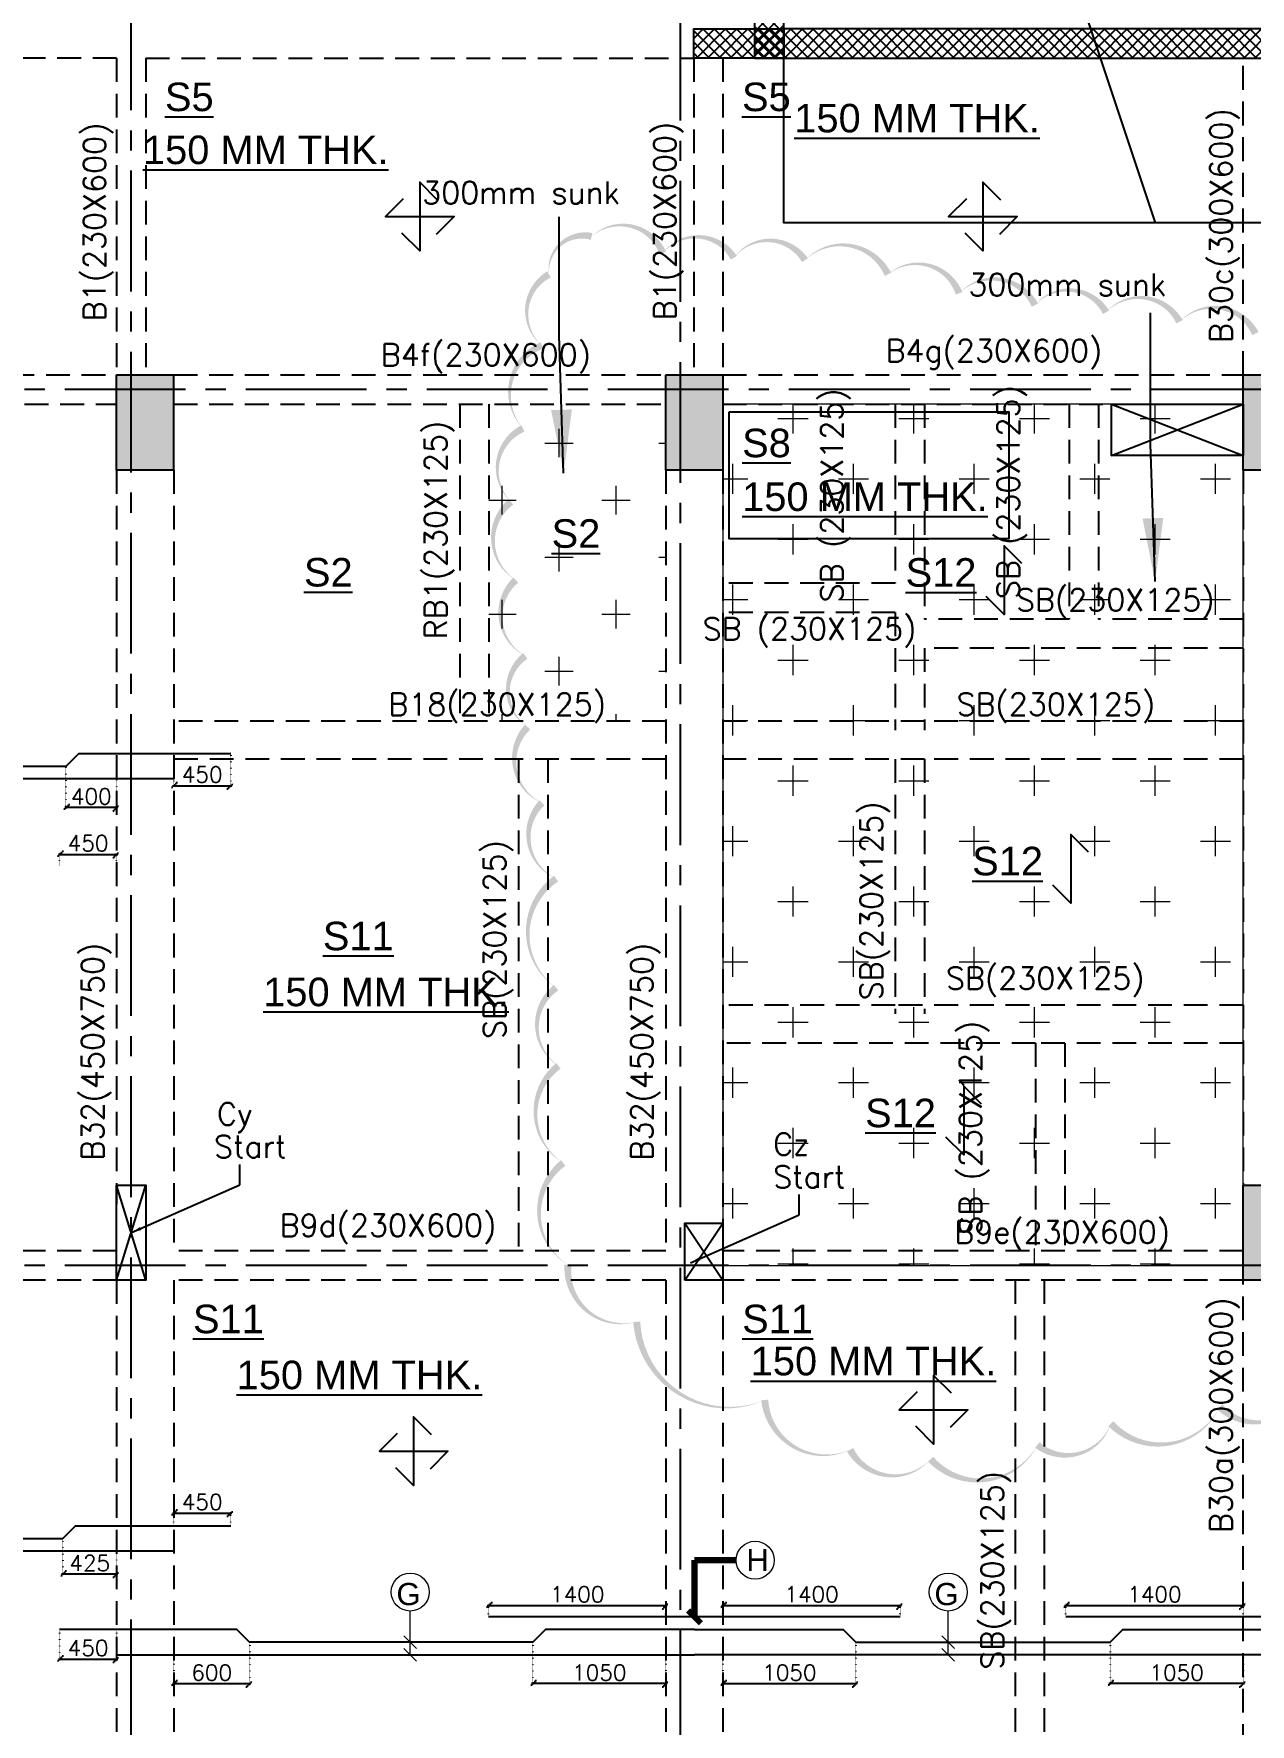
# Model space of a CAD drawing. Header units: millimetres. Extents: x 1921121 to 2008675, y -1544779 to -1482871.
# Drawn here: x 1947258 to 1956858, y -1511653 to -1498319 of the extents above; entities that cross this region are included whole.
import ezdxf

# ---------------------------------------------------------------- set-up
doc = ezdxf.new("R2010")
doc.units = ezdxf.units.MM
doc.header["$MEASUREMENT"] = 0
doc.header["$PDMODE"] = 98
for name, pattern in [('1', [0]), ('ACAD_ISO02W100', [15, 12, -3]), ('CENTER2', [28.575, 19.05, -3.175, 3.175, -3.175]), ('DOT', [0.25, 0, -0.25]), ('HIDDEN', [0.375, 0.25, -0.125])]:
    doc.linetypes.add(name, pattern=pattern)
for name, color, linetype in [('BEAM NO', 7, '1'), ('BEAM-230X450', 31, 'Continuous'), ('BEAM-230X600', 150, 'Continuous'), ('BEAM-300X450', 6, 'Continuous'), ('BEAM-300X600', 4, 'Continuous'), ('BEAM-450X750', 134, 'Continuous'), ('DIM', 191, 'Continuous'), ('Gabion Wall', 7, 'Continuous'), ('RAMP', 7, 'Continuous'), ('s-steel', 1, 'Continuous'), ('S-STRU. CUTOUT', 3, 'Continuous'), ('SB', 7, 'Continuous'), ('SLAB NO.', 4, 'Continuous'), ('STEEL', 1, 'Continuous'), ('STR.COLUMN', 1, 'Continuous')]:
    doc.layers.add(name, color=color, linetype=linetype)
for name, color, linetype, lineweight in [('BRICK WALL_MOFA', 8, 'Continuous', 30), ('CENTER_LINE', 8, 'CENTER2', 25), ('DIMENSION_MOFA', 62, 'HIDDEN', 15), ('GRID', 252, 'ACAD_ISO02W100', 9), ('LEADER', 191, 'Continuous', 15), ('PL-300MM SUNK', 171, 'Continuous', 18), ('S-B5-230X600', 120, 'HIDDEN', 25), ('SLAB STEEL MARK', 133, 'Continuous', 30)]:
    doc.layers.add(name, color=color, linetype=linetype, lineweight=lineweight)
doc.styles.add('AR', font='ARIALUNI.TTF', dxfattribs={"width": 0.8})
doc.styles.add('DEEPAK', font='arial.ttf')
doc.styles.add('ROMANS', font='romans.shx')
doc.styles.add('RS', font='romans.shx', dxfattribs={"width": 0.9})
doc.styles.add('style1', font='arial.ttf')
doc.dimstyles.new('100', dxfattribs={"dimtxt": 180, "dimasz": 80, "dimexe": 0.18, "dimexo": 0.0625, "dimgap": 1, "dimtad": 1, "dimdec": 0, "dimzin": 0, "dimdsep": 46, "dimtxsty": 'AR', "dimblk": 'DOT', "dimcen": 0.09, "dimse1": 1, "dimse2": 1, "dimclrd": 50, "dimclrt": 256, "dimadec": 0, "dimazin": 0, "dimtfac": 1, "dimtdec": 0, "dimtix": 1, "dimtofl": 0, "dimtmove": 2, "dimatfit": 0, "dimfxl": 1, "dimtolj": 1, "dimtzin": 0, "dimlwd": -1, "dimarcsym": 0})
doc.dimstyles.new('KRUNAL-MM', dxfattribs={"dimtxt": 50, "dimasz": 35, "dimexe": 25, "dimexo": 0, "dimgap": 15, "dimtad": 1, "dimdec": 0, "dimzin": 0, "dimdsep": 46, "dimtxsty": 'RS', "dimblk": 'OBLIQUE', "dimcen": 0, "dimdle": 25, "dimclrd": 256, "dimclre": 256, "dimclrt": 7, "dimadec": 0, "dimazin": 0, "dimtfac": 1, "dimtdec": 0, "dimtix": 1, "dimtmove": 0, "dimatfit": 2, "dimfxl": 1, "dimtolj": 1, "dimtzin": 0, "dimlwd": -1, "dimlwe": -1, "dimarcsym": 0})
doc.dimstyles.new('pag', dxfattribs={"dimtxt": 180, "dimasz": 150, "dimexe": 100, "dimexo": 0, "dimgap": 50, "dimtad": 1, "dimdec": 0, "dimzin": 0, "dimdsep": 46, "dimtxsty": 'ROMANS', "dimblk": 'OBLIQUE', "dimcen": 0, "dimdle": 100, "dimclrd": 256, "dimclre": 256, "dimclrt": 256, "dimadec": 0, "dimazin": 0, "dimtfac": 1, "dimtdec": 0, "dimtmove": 2, "dimatfit": 3, "dimfxl": 1, "dimtolj": 1, "dimtzin": 0, "dimlwd": -1, "dimlwe": -1, "dimarcsym": 0})

# ---------------------------------------------------------------- blocks, each defined once
blk = doc.blocks.new('FIRST FLOOR COLUMNS')
at = {"layer": 'CENTER_LINE', "ltscale": 50}
for p, q in [((20445, -42203), (20445, 16038)), ((24779, -15138), (24779, 16013)), ((68022, -115), (-4699, -115)), ((68022, -7025), (-4699, -7025))]:
    blk.add_line(p, q, dxfattribs=at)
blk = doc.blocks.new('RAMP')
at = {"layer": 'RAMP', "color": 8}
blk.add_lwpolyline([(1949009, -1591899), (1991149, -1591899), (1991149, -1597898), (1949009, -1597898)], close=True, dxfattribs=at)
blk.add_lwpolyline([(1951939, -1591898), (1950939, -1594898), (1951939, -1597898)], dxfattribs=at)
blk = doc.blocks.new('*U4')
at = {"layer": 'STEEL'}
for points in [[(707738, 27916), (707888, 27766), (707888, 28344), (708038, 28194)], [(707749, 28205), (707599, 28055), (708177, 28055), (708027, 27905)]]:
    blk.add_lwpolyline(points, dxfattribs=at)
blk = doc.blocks.new('_Oblique')
at = {"color": 0, "linetype": 'ByBlock', "lineweight": -2}
blk.add_line((-0.5, -0.5), (0.5, 0.5), dxfattribs=at)
blk = doc.blocks.new('*D89')
at = {"layer": 'Defpoints', "color": 0, "linetype": 'DOT', "ltscale": 5, "transparency": 16777216}
for p in [(1947512, -1504095), (1947912, -1504195), (1947512, -1504422)]:
    blk.add_point(p, dxfattribs=at)
at = {"layer": 'DIM', "color": 191, "linetype": 'DOT', "ltscale": 5, "transparency": 16777216}
for p, q in [((1947512, -1504105), (1947512, -1504432)), ((1947912, -1504205), (1947912, -1504432))]:
    blk.add_line(p, q, dxfattribs=at)
at = {"layer": 'DIM', "color": 191, "ltscale": 5, "transparency": 16777216}
blk.add_line((1947922, -1504422), (1947502, -1504422), dxfattribs=at)
at = {"layer": 'DIM', "color": 191, "linetype": 'DOT', "ltscale": 5, "transparency": 16777216, "xscale": 50, "yscale": 50, "zscale": 50, "rotation": 180}
blk.add_blockref('_Oblique', (1947512, -1504422), dxfattribs=at)
at = {"layer": 'DIM', "color": 191, "linetype": 'DOT', "ltscale": 5, "transparency": 16777216, "xscale": 50, "yscale": 50, "zscale": 50}
blk.add_blockref('_Oblique', (1947912, -1504422), dxfattribs=at)
at = {"layer": 'DIM', "color": 7, "linetype": 'DOT', "ltscale": 5, "transparency": 16777216, "insert": (1947712, -1504335), "char_height": 125, "attachment_point": 5, "style": 'ROMANS'}
blk.add_mtext('\\A1;400', dxfattribs=at)
blk = doc.blocks.new('*D238')
at = {"layer": 'Defpoints', "color": 0, "linetype": 'DOT', "ltscale": 5, "transparency": 16777216}
for p in [(1948362, -1503995), (1948812, -1503995), (1948812, -1504250)]:
    blk.add_point(p, dxfattribs=at)
at = {"layer": 'DIM', "color": 191, "linetype": 'DOT', "ltscale": 5, "transparency": 16777216}
for p, q in [((1948362, -1504005), (1948362, -1504260)), ((1948812, -1504005), (1948812, -1504260))]:
    blk.add_line(p, q, dxfattribs=at)
at = {"layer": 'DIM', "color": 191, "ltscale": 5, "transparency": 16777216}
blk.add_line((1948352, -1504250), (1948822, -1504250), dxfattribs=at)
at = {"layer": 'DIM', "color": 191, "linetype": 'DOT', "ltscale": 5, "transparency": 16777216, "xscale": 50, "yscale": 50, "zscale": 50, "rotation": 180}
blk.add_blockref('_Oblique', (1948362, -1504250), dxfattribs=at)
at = {"layer": 'DIM', "color": 191, "linetype": 'DOT', "ltscale": 5, "transparency": 16777216, "xscale": 50, "yscale": 50, "zscale": 50}
blk.add_blockref('_Oblique', (1948812, -1504250), dxfattribs=at)
at = {"layer": 'DIM', "color": 7, "linetype": 'DOT', "ltscale": 5, "transparency": 16777216, "insert": (1948587, -1504162), "char_height": 125, "attachment_point": 5, "style": 'ROMANS'}
blk.add_mtext('\\A1;450', dxfattribs=at)
blk = doc.blocks.new('*D239')
at = {"layer": 'Defpoints', "color": 0, "linetype": 'DOT', "ltscale": 5, "transparency": 16777216}
for p in [(1947912, -1504792), (1947462, -1504892), (1947912, -1504892)]:
    blk.add_point(p, dxfattribs=at)
at = {"layer": 'DIM', "color": 191, "ltscale": 5, "transparency": 16777216}
blk.add_line((1947452, -1504792), (1947922, -1504792), dxfattribs=at)
at = {"layer": 'DIM', "color": 191, "linetype": 'DOT', "ltscale": 5, "transparency": 16777216}
for p, q in [((1947462, -1504882), (1947462, -1504782)), ((1947912, -1504882), (1947912, -1504782))]:
    blk.add_line(p, q, dxfattribs=at)
at = {"layer": 'DIM', "color": 191, "linetype": 'DOT', "ltscale": 5, "transparency": 16777216, "xscale": 50, "yscale": 50, "zscale": 50, "rotation": 180}
blk.add_blockref('_Oblique', (1947462, -1504792), dxfattribs=at)
at = {"layer": 'DIM', "color": 191, "linetype": 'DOT', "ltscale": 5, "transparency": 16777216, "xscale": 50, "yscale": 50, "zscale": 50}
blk.add_blockref('_Oblique', (1947912, -1504792), dxfattribs=at)
at = {"layer": 'DIM', "color": 7, "linetype": 'DOT', "ltscale": 5, "transparency": 16777216, "insert": (1947687, -1504704), "char_height": 125, "attachment_point": 5, "style": 'ROMANS'}
blk.add_mtext('\\A1;450', dxfattribs=at)
blk = doc.blocks.new('*D106')
at = {"layer": 'Defpoints', "color": 0, "linetype": 'DOT', "ltscale": 5, "transparency": 16777216}
for p in [(1948962, -1511006), (1948362, -1511106), (1948962, -1511333)]:
    blk.add_point(p, dxfattribs=at)
at = {"layer": 'DIM', "color": 191, "linetype": 'DOT', "ltscale": 5, "transparency": 16777216}
for p, q in [((1948362, -1511116), (1948362, -1511343)), ((1948962, -1511016), (1948962, -1511343))]:
    blk.add_line(p, q, dxfattribs=at)
at = {"layer": 'DIM', "color": 191, "ltscale": 5, "transparency": 16777216}
blk.add_line((1948352, -1511333), (1948972, -1511333), dxfattribs=at)
at = {"layer": 'DIM', "color": 191, "linetype": 'DOT', "ltscale": 5, "transparency": 16777216, "xscale": 50, "yscale": 50, "zscale": 50, "rotation": 180}
blk.add_blockref('_Oblique', (1948362, -1511333), dxfattribs=at)
at = {"layer": 'DIM', "color": 191, "linetype": 'DOT', "ltscale": 5, "transparency": 16777216, "xscale": 50, "yscale": 50, "zscale": 50}
blk.add_blockref('_Oblique', (1948962, -1511333), dxfattribs=at)
at = {"layer": 'DIM', "color": 7, "linetype": 'DOT', "ltscale": 5, "transparency": 16777216, "insert": (1948662, -1511246), "char_height": 125, "attachment_point": 5, "style": 'ROMANS'}
blk.add_mtext('\\A1;600', dxfattribs=at)
blk = doc.blocks.new('*D107')
at = {"layer": 'Defpoints', "color": 0, "linetype": 'DOT', "ltscale": 5, "transparency": 16777216}
for p in [(1951196, -1511006), (1952246, -1511106), (1951196, -1511333)]:
    blk.add_point(p, dxfattribs=at)
at = {"layer": 'DIM', "color": 191, "linetype": 'DOT', "ltscale": 5, "transparency": 16777216}
for p, q in [((1951196, -1511016), (1951196, -1511343)), ((1952246, -1511116), (1952246, -1511343))]:
    blk.add_line(p, q, dxfattribs=at)
at = {"layer": 'DIM', "color": 191, "ltscale": 5, "transparency": 16777216}
blk.add_line((1952256, -1511333), (1951186, -1511333), dxfattribs=at)
at = {"layer": 'DIM', "color": 191, "linetype": 'DOT', "ltscale": 5, "transparency": 16777216, "xscale": 50, "yscale": 50, "zscale": 50, "rotation": 180}
blk.add_blockref('_Oblique', (1951196, -1511333), dxfattribs=at)
at = {"layer": 'DIM', "color": 191, "linetype": 'DOT', "ltscale": 5, "transparency": 16777216, "xscale": 50, "yscale": 50, "zscale": 50}
blk.add_blockref('_Oblique', (1952246, -1511333), dxfattribs=at)
at = {"layer": 'DIM', "color": 7, "linetype": 'DOT', "ltscale": 5, "transparency": 16777216, "insert": (1951721, -1511246), "char_height": 125, "attachment_point": 5, "style": 'ROMANS'}
blk.add_mtext('\\A1;1050', dxfattribs=at)
blk = doc.blocks.new('*D108')
at = {"layer": 'Defpoints', "color": 0, "linetype": 'DOT', "ltscale": 5, "transparency": 16777216}
for p in [(1955752, -1511006), (1956802, -1511106), (1955752, -1511333)]:
    blk.add_point(p, dxfattribs=at)
at = {"layer": 'DIM', "color": 191, "linetype": 'DOT', "ltscale": 5, "transparency": 16777216}
for p, q in [((1955752, -1511016), (1955752, -1511343)), ((1956802, -1511116), (1956802, -1511343))]:
    blk.add_line(p, q, dxfattribs=at)
at = {"layer": 'DIM', "color": 191, "ltscale": 5, "transparency": 16777216}
blk.add_line((1956812, -1511333), (1955742, -1511333), dxfattribs=at)
at = {"layer": 'DIM', "color": 191, "linetype": 'DOT', "ltscale": 5, "transparency": 16777216, "xscale": 50, "yscale": 50, "zscale": 50, "rotation": 180}
blk.add_blockref('_Oblique', (1955752, -1511333), dxfattribs=at)
at = {"layer": 'DIM', "color": 191, "linetype": 'DOT', "ltscale": 5, "transparency": 16777216, "xscale": 50, "yscale": 50, "zscale": 50}
blk.add_blockref('_Oblique', (1956802, -1511333), dxfattribs=at)
at = {"layer": 'DIM', "color": 7, "linetype": 'DOT', "ltscale": 5, "transparency": 16777216, "insert": (1956277, -1511246), "char_height": 125, "attachment_point": 5, "style": 'ROMANS'}
blk.add_mtext('\\A1;1050', dxfattribs=at)
blk = doc.blocks.new('*D109')
at = {"layer": 'Defpoints', "color": 0, "linetype": 'DOT', "ltscale": 5, "transparency": 16777216}
for p in [(1953746, -1511006), (1952696, -1511106), (1953746, -1511333)]:
    blk.add_point(p, dxfattribs=at)
at = {"layer": 'DIM', "color": 191, "linetype": 'DOT', "ltscale": 5, "transparency": 16777216}
for p, q in [((1952696, -1511116), (1952696, -1511343)), ((1953746, -1511016), (1953746, -1511343))]:
    blk.add_line(p, q, dxfattribs=at)
at = {"layer": 'DIM', "color": 191, "ltscale": 5, "transparency": 16777216}
blk.add_line((1952686, -1511333), (1953756, -1511333), dxfattribs=at)
at = {"layer": 'DIM', "color": 191, "linetype": 'DOT', "ltscale": 5, "transparency": 16777216, "xscale": 50, "yscale": 50, "zscale": 50, "rotation": 180}
blk.add_blockref('_Oblique', (1952696, -1511333), dxfattribs=at)
at = {"layer": 'DIM', "color": 191, "linetype": 'DOT', "ltscale": 5, "transparency": 16777216, "xscale": 50, "yscale": 50, "zscale": 50}
blk.add_blockref('_Oblique', (1953746, -1511333), dxfattribs=at)
at = {"layer": 'DIM', "color": 7, "linetype": 'DOT', "ltscale": 5, "transparency": 16777216, "insert": (1953221, -1511246), "char_height": 125, "attachment_point": 5, "style": 'ROMANS'}
blk.add_mtext('\\A1;1050', dxfattribs=at)
blk = doc.blocks.new('*D243')
at = {"layer": 'Defpoints', "color": 0, "linetype": 'DOT', "ltscale": 5, "transparency": 16777216}
for p in [(1952247, -1510717), (1950847, -1510806), (1952247, -1510806)]:
    blk.add_point(p, dxfattribs=at)
at = {"layer": 'DIM', "color": 191, "ltscale": 5, "transparency": 16777216}
blk.add_line((1950837, -1510717), (1952257, -1510717), dxfattribs=at)
at = {"layer": 'DIM', "color": 191, "linetype": 'DOT', "ltscale": 5, "transparency": 16777216}
for p, q in [((1950847, -1510796), (1950847, -1510707)), ((1952247, -1510796), (1952247, -1510707))]:
    blk.add_line(p, q, dxfattribs=at)
at = {"layer": 'DIM', "color": 191, "linetype": 'DOT', "ltscale": 5, "transparency": 16777216, "xscale": 50, "yscale": 50, "zscale": 50, "rotation": 180}
blk.add_blockref('_Oblique', (1950847, -1510717), dxfattribs=at)
at = {"layer": 'DIM', "color": 191, "linetype": 'DOT', "ltscale": 5, "transparency": 16777216, "xscale": 50, "yscale": 50, "zscale": 50}
blk.add_blockref('_Oblique', (1952247, -1510717), dxfattribs=at)
at = {"layer": 'DIM', "color": 7, "linetype": 'DOT', "ltscale": 5, "transparency": 16777216, "insert": (1951547, -1510629), "char_height": 125, "attachment_point": 5, "style": 'ROMANS'}
blk.add_mtext('\\A1;1400', dxfattribs=at)
blk = doc.blocks.new('*D110')
at = {"layer": 'Defpoints', "color": 0, "linetype": 'DOT', "ltscale": 5, "transparency": 16777216}
for p in [(1954096, -1510717), (1952696, -1510806), (1954096, -1510806)]:
    blk.add_point(p, dxfattribs=at)
at = {"layer": 'DIM', "color": 191, "ltscale": 5, "transparency": 16777216}
blk.add_line((1952686, -1510717), (1954106, -1510717), dxfattribs=at)
at = {"layer": 'DIM', "color": 191, "linetype": 'DOT', "ltscale": 5, "transparency": 16777216}
for p, q in [((1952696, -1510796), (1952696, -1510707)), ((1954096, -1510796), (1954096, -1510707))]:
    blk.add_line(p, q, dxfattribs=at)
at = {"layer": 'DIM', "color": 191, "linetype": 'DOT', "ltscale": 5, "transparency": 16777216, "xscale": 50, "yscale": 50, "zscale": 50, "rotation": 180}
blk.add_blockref('_Oblique', (1952696, -1510717), dxfattribs=at)
at = {"layer": 'DIM', "color": 191, "linetype": 'DOT', "ltscale": 5, "transparency": 16777216, "xscale": 50, "yscale": 50, "zscale": 50}
blk.add_blockref('_Oblique', (1954096, -1510717), dxfattribs=at)
at = {"layer": 'DIM', "color": 7, "linetype": 'DOT', "ltscale": 5, "transparency": 16777216, "insert": (1953396, -1510629), "char_height": 125, "attachment_point": 5, "style": 'ROMANS'}
blk.add_mtext('\\A1;1400', dxfattribs=at)
blk = doc.blocks.new('*D244')
at = {"layer": 'Defpoints', "color": 0, "linetype": 'DOT', "ltscale": 5, "transparency": 16777216}
for p in [(1947462, -1510906), (1947912, -1510906), (1947912, -1511140)]:
    blk.add_point(p, dxfattribs=at)
at = {"layer": 'DIM', "color": 191, "linetype": 'DOT', "ltscale": 5, "transparency": 16777216}
for p, q in [((1947462, -1510916), (1947462, -1511150)), ((1947912, -1510916), (1947912, -1511150))]:
    blk.add_line(p, q, dxfattribs=at)
at = {"layer": 'DIM', "color": 191, "ltscale": 5, "transparency": 16777216}
blk.add_line((1947452, -1511140), (1947922, -1511140), dxfattribs=at)
at = {"layer": 'DIM', "color": 191, "linetype": 'DOT', "ltscale": 5, "transparency": 16777216, "xscale": 50, "yscale": 50, "zscale": 50, "rotation": 180}
blk.add_blockref('_Oblique', (1947462, -1511140), dxfattribs=at)
at = {"layer": 'DIM', "color": 191, "linetype": 'DOT', "ltscale": 5, "transparency": 16777216, "xscale": 50, "yscale": 50, "zscale": 50}
blk.add_blockref('_Oblique', (1947912, -1511140), dxfattribs=at)
at = {"layer": 'DIM', "color": 7, "linetype": 'DOT', "ltscale": 5, "transparency": 16777216, "insert": (1947687, -1511052), "char_height": 125, "attachment_point": 5, "style": 'ROMANS'}
blk.add_mtext('\\A1;450', dxfattribs=at)
blk = doc.blocks.new('*D245')
at = {"layer": 'Defpoints', "color": 0, "linetype": 'DOT', "ltscale": 5, "transparency": 16777216}
for p in [(1956802, -1510717), (1955402, -1510806), (1956802, -1510806)]:
    blk.add_point(p, dxfattribs=at)
at = {"layer": 'DIM', "color": 191, "ltscale": 5, "transparency": 16777216}
blk.add_line((1955392, -1510717), (1956812, -1510717), dxfattribs=at)
at = {"layer": 'DIM', "color": 191, "linetype": 'DOT', "ltscale": 5, "transparency": 16777216}
for p, q in [((1955402, -1510796), (1955402, -1510707)), ((1956802, -1510796), (1956802, -1510707))]:
    blk.add_line(p, q, dxfattribs=at)
at = {"layer": 'DIM', "color": 191, "linetype": 'DOT', "ltscale": 5, "transparency": 16777216, "xscale": 50, "yscale": 50, "zscale": 50, "rotation": 180}
blk.add_blockref('_Oblique', (1955402, -1510717), dxfattribs=at)
at = {"layer": 'DIM', "color": 191, "linetype": 'DOT', "ltscale": 5, "transparency": 16777216, "xscale": 50, "yscale": 50, "zscale": 50}
blk.add_blockref('_Oblique', (1956802, -1510717), dxfattribs=at)
at = {"layer": 'DIM', "color": 7, "linetype": 'DOT', "ltscale": 5, "transparency": 16777216, "insert": (1956102, -1510629), "char_height": 125, "attachment_point": 5, "style": 'ROMANS'}
blk.add_mtext('\\A1;1400', dxfattribs=at)
blk = doc.blocks.new('*D143')
at = {"layer": 'Defpoints', "color": 0, "linetype": 'DOT', "ltscale": 5, "transparency": 16777216}
for p in [(1947487, -1510187), (1947912, -1510287), (1947487, -1510469)]:
    blk.add_point(p, dxfattribs=at)
at = {"layer": 'DIM', "color": 191, "linetype": 'DOT', "ltscale": 5, "transparency": 16777216}
for p, q in [((1947487, -1510197), (1947487, -1510479)), ((1947912, -1510297), (1947912, -1510479))]:
    blk.add_line(p, q, dxfattribs=at)
at = {"layer": 'DIM', "color": 191, "ltscale": 5, "transparency": 16777216}
blk.add_line((1947922, -1510469), (1947477, -1510469), dxfattribs=at)
at = {"layer": 'DIM', "color": 191, "linetype": 'DOT', "ltscale": 5, "transparency": 16777216, "xscale": 50, "yscale": 50, "zscale": 50, "rotation": 180}
blk.add_blockref('_Oblique', (1947487, -1510469), dxfattribs=at)
at = {"layer": 'DIM', "color": 191, "linetype": 'DOT', "ltscale": 5, "transparency": 16777216, "xscale": 50, "yscale": 50, "zscale": 50}
blk.add_blockref('_Oblique', (1947912, -1510469), dxfattribs=at)
at = {"layer": 'DIM', "color": 7, "linetype": 'DOT', "ltscale": 5, "transparency": 16777216, "insert": (1947700, -1510382), "char_height": 125, "attachment_point": 5, "style": 'ROMANS'}
blk.add_mtext('\\A1;425', dxfattribs=at)
blk = doc.blocks.new('*D250')
at = {"layer": 'Defpoints', "color": 0, "linetype": 'DOT', "ltscale": 5, "transparency": 16777216}
for p in [(1948812, -1509988), (1948362, -1510087), (1948812, -1510087)]:
    blk.add_point(p, dxfattribs=at)
at = {"layer": 'DIM', "color": 191, "ltscale": 5, "transparency": 16777216}
blk.add_line((1948352, -1509988), (1948822, -1509988), dxfattribs=at)
at = {"layer": 'DIM', "color": 191, "linetype": 'DOT', "ltscale": 5, "transparency": 16777216}
for p, q in [((1948362, -1510077), (1948362, -1509978)), ((1948812, -1510077), (1948812, -1509978))]:
    blk.add_line(p, q, dxfattribs=at)
at = {"layer": 'DIM', "color": 191, "linetype": 'DOT', "ltscale": 5, "transparency": 16777216, "xscale": 50, "yscale": 50, "zscale": 50, "rotation": 180}
blk.add_blockref('_Oblique', (1948362, -1509988), dxfattribs=at)
at = {"layer": 'DIM', "color": 191, "linetype": 'DOT', "ltscale": 5, "transparency": 16777216, "xscale": 50, "yscale": 50, "zscale": 50}
blk.add_blockref('_Oblique', (1948812, -1509988), dxfattribs=at)
at = {"layer": 'DIM', "color": 7, "linetype": 'DOT', "ltscale": 5, "transparency": 16777216, "insert": (1948587, -1509900), "char_height": 125, "attachment_point": 5, "style": 'ROMANS'}
blk.add_mtext('\\A1;450', dxfattribs=at)
blk = doc.blocks.new('ARCH COL')
at = {"layer": 'STR.COLUMN'}
h = blk.add_hatch(dxfattribs=at)
h.set_pattern_fill('ANSI37', color=8, scale=500)
h.set_pattern_definition([(45, (-1685803.77, 1176790.47), (-44.1941738, 44.1941738), []), (135, (-1685803.77, 1176790.47), (-44.1941738, -44.1941738), [])])
h.paths.add_polyline_path([(265446, 0), (263646, 2730), (258397, 2730), (258397, 7430), (258167, 7430), (258167, 2500), (263522, 2500), (265171, 0)])
at = {"layer": 'STR.COLUMN', "transparency": 33554687}
h = blk.add_hatch(dxfattribs=at)
h.set_pattern_fill('ANSI37', color=8, scale=500)
h.set_pattern_definition([(45, (-1689900.164, 1171002.454), (-44.1941738, 44.1941738), []), (135, (-1689900.164, 1171002.454), (-44.1941738, -44.1941738), [])])
h.paths.add_polyline_path([(258397, 2730), (257686, 2730), (257686, 2500), (258397, 2500)])
h = blk.add_hatch(color=256, dxfattribs=at)
h.dxf.hatch_style = 1
h.paths.add_polyline_path([(253132, -750), (253582, -749), (253582, 1), (253132, 0)])
h = blk.add_hatch(color=256, dxfattribs=at)
h.dxf.hatch_style = 1
h.paths.add_polyline_path([(257466, -750), (257916, -749), (257916, 1), (257466, 0)])
h = blk.add_hatch(color=256, dxfattribs=at)
h.dxf.hatch_style = 1
h.paths.add_polyline_path([(262022, 0), (262472, 0), (262472, -750), (262022, -750)])
h = blk.add_hatch(color=256, dxfattribs=at)
h.dxf.hatch_style = 1
h.paths.add_polyline_path([(262022, -7140), (262022, -6390), (262472, -6390), (262472, -7140)])
at = {"layer": 'STR.COLUMN', "color": 5}
for points in [[(265446, 0), (263646, 2730), (258397, 2730), (258397, 7430), (258167, 7430), (258167, 2500), (263522, 2500), (265171, 0)], [(258397, 2730), (258397, 2500), (257686, 2500), (257686, 2730)]]:
    blk.add_lwpolyline(points, close=True, dxfattribs=at)
for points in [[(253132, 0), (253582, 0), (253582, -750), (253132, -750), (253132, 0)], [(257466, 0), (257916, 0), (257916, -750), (257466, -750), (257466, 0)], [(262022, 0), (262472, 0), (262472, -750), (262022, -750), (262022, 0)], [(253132, -6390), (253362, -6390), (253362, -7140), (253132, -7140), (253132, -6390)], [(253132, -7140), (253362, -6390)], [(253362, -7140), (253132, -6390)], [(262022, -6390), (262472, -6390), (262472, -7140), (262022, -7140), (262022, -6390)], [(257616, -7140), (257616, -6690), (257916, -6690), (257916, -7140), (257616, -7140)], [(257616, -7140), (257916, -6690)], [(257616, -6690), (257916, -7140)]]:
    blk.add_lwpolyline(points, dxfattribs=at)
blk = doc.blocks.new('zw$7C89')
at = {"layer": 'Gabion Wall'}
h = blk.add_hatch(dxfattribs=at)
h.set_pattern_fill('ANSI36', color=256, scale=1000)
h.set_pattern_definition([(45, (-1922817.54, 1391663.81), (66.291261, 243.067956), [312.5, -62.5, 0, -62.5])])
edge = h.paths.add_edge_path()
edge.add_ellipse((25472, 5545), major_axis=(-5200, 0), ratio=1, start_angle=387.987, end_angle=447.558, ccw=False)
edge.add_ellipse((14595, -235), major_axis=(7117, 0), ratio=1, start_angle=27.987, end_angle=90)
edge.add_line((14595, 6882), (5145, 6882))
edge.add_ellipse((5145, -235), major_axis=(7117, 0), ratio=1, start_angle=90, end_angle=137.6529)
edge.add_ellipse((5145, -235), major_axis=(7117, 0), ratio=1, start_angle=137.6529, end_angle=235.9005)
edge.add_line((1155, -6128), (1155, -4872))
edge.add_ellipse((5145, -235), major_axis=(-6117, 0), ratio=1, start_angle=317.6529, end_angle=409.2861, ccw=False)
edge.add_ellipse((5145, -235), major_axis=(-6117, 0), ratio=1, start_angle=270, end_angle=317.6529, ccw=False)
edge.add_line((5145, 5882), (14595, 5882))
edge.add_ellipse((14595, -235), major_axis=(-6117, 0), ratio=1, start_angle=207.987, end_angle=270, ccw=False)
edge.add_ellipse((25472, 5545), major_axis=(6200, 0), ratio=1, start_angle=207.987, end_angle=267.9521)
edge.add_line((25250, -651), (25250, 350))
blk = doc.blocks.new('_Dot')
at = {"linetype": 'ByBlock', "lineweight": -2}
blk.add_line((-0.5, 0), (-1, 0), dxfattribs=at)
at = {"linetype": 'ByBlock', "const_width": 0.5}
blk.add_lwpolyline([(-0.25, 0, 1), (0.25, 0, 1)], format="xyb", close=True, dxfattribs=at)
blk = doc.blocks.new('A$C02ad8bd7')
at = {"layer": 'BEAM NO', "ltscale": 500, "style": 'ROMANS'}
for s, rotation, p in [('B1(230X600)', 90, (20013, 7544, 0)), ('B1(230X600)', 90, (24513, 7551, 0)), ('B30c(300X600)', 90, (28903, 7372, 0)), ('300mm sunk', 360, (22511, 8471, 0)), ('300mm sunk', 360, (26822, 7745, 0)), ('B4f(230X600)', 360, (22185, 7192, 0)), ('B4g(230X600)', 360, (26168, 7225, 0)), ('RB1(230X125)', 90, (22705, 5035, 0)), ('SB(230X125)', 360, (27197, 5259, 0)), ('B18(230X125)', 360, (22245, 4435, 0)), ('SB(230X125)', 360, (26728, 4435, 0)), ('SB(230X125)', 90, (26143, 2188, 0)), ('SB(230X125)', 90, (23170, 1883, 0)), ('B32(450X750)', 90, (19998, 924, 0)), ('B32(450X750)', 90, (24332, 924, 0)), ('SB(230X125)', 360, (26645, 2274, 0)), ('Cy', 360, (20893, 1203)), ('Start', 360, (20869, 946)), ('Cz', 360, (25281, 965)), ('Start', 360, (25281, 707)), ('B9d(230X600)', 360, (21387, 325, 0)), ('B9e(230X600)', 360, (26711, 272, 0)), ('B30a(300X600)', 90, (28903, -2015, 0)), ('SB(230X125)', 90, (27098, -3092, 0))]:
    blk.add_text(s, height=175, rotation=rotation, dxfattribs=at).set_placement(p)
at = {"layer": 'BEAM NO', "char_height": 175, "width": 1691.75, "attachment_point": 1, "style": 'ROMANS'}
for s, insert, rotation in [('\\pxqc,t0;SB (230X125)', (25657, 5325, 0), 90), ('\\pxqc;SB (230X125)', (27049, 5350, 0), 90), ('\\pxqc;SB (230X125)', (24722, 5205, 0), 360), ('\\pxqc;SB (230X125)', (26751, 337, 0), 90)]:
    blk.add_mtext(s, dxfattribs=dict(at, insert=insert, rotation=rotation))

msp = doc.modelspace()

# ---------------------------------------------------------------- hatches: boundary and pattern name
at = {"layer": 'PL-300MM SUNK'}
h = msp.add_hatch(dxfattribs=at)
h.set_pattern_fill('CROSS', color=256, scale=1800)
h.set_pattern_definition([(0, (1268640.4, -1014197.56), (450, 450), [225, -675]), (90, (1268752.9, -1014310.06), (-450, 450), [225, -675])])
h.paths.add_polyline_path([(1952246, -1501760.3), (1952245.9, -1501760.3), (1952245.9, -1501240.3), (1951020.8, -1501240.3, 0.1331725), (1951118, -1501431.5, 0.520567), (1951024.5, -1502011, 0.5205671), (1951061.9, -1502627.8, 0.520567), (1951136.7, -1503226, 0.4547037), (1951099, -1503740.8), (1952246, -1503740.8)])
h.paths.add_polyline_path([(1951020.8, -1501240.3), (1950849.3, -1501240.3), (1950849.3, -1503740.8), (1951099, -1503740.8, -0.4547037), (1951136.7, -1503226, -0.520567), (1951061.9, -1502627.8, -0.520567), (1951024.5, -1502011, -0.520567), (1951118, -1501431.5, -0.1331725)])
h = msp.add_hatch(dxfattribs=at)
h.set_pattern_fill('CROSS', color=256, scale=75)
h.set_pattern_definition([(0, (2011233.15, -1504211.43), (476.25, 476.25), [238.125, -714.375]), (90, (2011352.2, -1504330.5), (-476.25, 476.25), [238.125, -714.375])])
h.paths.add_polyline_path([(1956802.1, -1501240.3), (1952695.9, -1501240.3), (1952695.9, -1503922.8), (1952695.9, -1503922.8), (1952695.9, -1508035.3), (1956802.1, -1508035.3)])

# ---------------------------------------------------------------- linework, layer by layer
at = {"layer": 'BEAM-230X450', "linetype": 'HIDDEN', "ltscale": 750}
for p, q in [((1950619.3, -1501240.3), (1950619.3, -1503740.8)), ((1950849.3, -1501240.3), (1950849.3, -1503740.8))]:
    msp.add_line(p, q, dxfattribs=at)
at = {"layer": 'BEAM-230X600', "linetype": 'HIDDEN', "ltscale": 750}
for p, q in [((1947912.1, -1498510.3), (1946652.1, -1498510.3)), ((1947912.1, -1498510.3), (1947912.1, -1501010.3)), ((1948142.1, -1498510.3), (1948142.1, -1501010.3)), ((1948142.1, -1498510.3), (1952465.9, -1498510.3)), ((1952465.9, -1498510.3), (1952465.9, -1501010.3)), ((1952695.9, -1498510.3), (1952695.9, -1501010.3)), ((1942292.1, -1501010.3), (1947912.1, -1501010.3)), ((1948362.1, -1501010.3), (1952245.9, -1501010.3)), ((1952695.9, -1501010.3), (1956802.1, -1501010.3)), ((1945217.1, -1501240.3), (1947912.1, -1501240.3)), ((1948362.1, -1501240.3), (1952245.9, -1501240.3)), ((1952695.9, -1501240.3), (1956802.1, -1501240.3)), ((1947912.1, -1507920.3), (1945217.1, -1507920.3)), ((1952246, -1507920.3), (1948362.1, -1507920.3)), ((1956802.1, -1507920.3), (1952695.9, -1507920.3)), ((1947912.1, -1508150.3), (1945217.1, -1508150.3)), ((1952246, -1508150.3), (1948362.1, -1508150.3)), ((1956802.1, -1508150.3), (1952695.9, -1508150.3))]:
    msp.add_line(p, q, dxfattribs=at)
at = {"layer": 'BEAM-300X450', "linetype": 'HIDDEN', "ltscale": 750}
for p, q in [((1952246, -1503740.8), (1948362.1, -1503740.8)), ((1954286.8, -1503740.8), (1952695.9, -1503740.8)), ((1956802.1, -1503740.8), (1954286.8, -1503740.8)), ((1951083.9, -1504040.8), (1948362.1, -1504040.8)), ((1952246, -1504040.8), (1951049.5, -1504040.8)), ((1954286.8, -1504040.8), (1952695.9, -1504040.8)), ((1956802.1, -1504040.8), (1954286.8, -1504040.8)), ((1954056.8, -1505980.8), (1952695.9, -1505980.8)), ((1956802.1, -1505980.8), (1954056.8, -1505980.8)), ((1955163.6, -1506280.8), (1952695.9, -1506280.8)), ((1956802.1, -1506280.8), (1955163.6, -1506280.8))]:
    msp.add_line(p, q, dxfattribs=at)
at = {"layer": 'BEAM-300X600', "linetype": 'HIDDEN', "ltscale": 750}
for p, q in [((1956802.1, -1501010.3), (1956802.1, -1498510.3)), ((1956802.1, -1501760.3), (1956802.1, -1507400.3)), ((1956802.1, -1512685.3), (1956802.1, -1508150.3))]:
    msp.add_line(p, q, dxfattribs=at)
at = {"layer": 'BEAM-450X750', "linetype": 'HIDDEN', "ltscale": 750}
for p, q in [((1947912.1, -1501760.3), (1947912.1, -1507550.3)), ((1948362.1, -1501760.3), (1948362.1, -1507920.3)), ((1952246, -1501760.3), (1952246, -1507920.3)), ((1952695.9, -1501760.3), (1952695.9, -1507920.3)), ((1947912.1, -1508150.3), (1947912.1, -1512685.3)), ((1948362.1, -1508150.3), (1948362.1, -1512685.3)), ((1952246, -1508150.3), (1952246, -1512685.3)), ((1952695.9, -1508150.3), (1952695.9, -1512685.3))]:
    msp.add_line(p, q, dxfattribs=at)
at = {"layer": 'BRICK WALL_MOFA', "color": 1}
msp.add_lwpolyline([(1957272.9, -1509039.4, 0, 56, -0.5205671), (1956618.1, -1509151.6, 0, 56, -0.5205671), (1956618.1, -1509151.6, 0, 56, -0.5205671), (1955757.6, -1509282.4, 0, 56, -0.5205671), (1955757.6, -1509282.4, 0, 56, -0.5205671), (1955177.6, -1509450.6, 0, 56, -0.5205671), (1955177.6, -1509450.6, 0, 56, -0.5205671), (1954335.8, -1509562.8, 0, 56, -0.5205671), (1954335.8, -1509562.8, 0, 56, -0.5205671), (1953699.7, -1509488, 0, 56, -0.5205671), (1953699.7, -1509488, 0, 56, -0.5205671), (1953026.2, -1509095.5, 0, 56, -0.5205671), (1953026.2, -1509095.5, 0, 56, -0.5205671), (1952016, -1508478.6, 0, 56, -0.5205671), (1952016, -1508478.6, 0, 56, -0.5205671), (1951473.5, -1508030, 0, 56, -0.5205671), (1951473.5, -1508030, 0, 56, -0.5205671), (1951436, -1507226.2, 0, 56, -0.5205671), (1951436, -1507226.2, 0, 56, -0.5205671), (1951398.6, -1506459.8, 0, 56, -0.5205671), (1951398.6, -1506459.8, 0, 56, -0.5205671), (1951379.9, -1505843, 0, 56, -0.5205671), (1951379.9, -1505843, 0, 56, -0.5205671), (1951379.9, -1504983.1, 0, 56, -0.5205671), (1951379.9, -1504983.1, 0, 56, -0.5205671), (1951267.7, -1504384.9, 0, 56, -0.5205671), (1951267.7, -1504384.9, 0, 56, -0.5205671), (1951155.4, -1503786.8, 0, 56, -0.5205671), (1951155.4, -1503786.8, 0, 56, -0.5205671), (1951136.7, -1503226, 0, 56, -0.5205671), (1951136.7, -1503226, 0, 56, -0.5205671), (1951061.9, -1502627.8, 0, 56, -0.5205671), (1951061.9, -1502627.8, 0, 56, -0.5205671), (1951024.5, -1502011, 0, 56, -0.5205671), (1951024.5, -1502011, 0, 56, -0.5205671), (1951118, -1501431.5, 0, 56, -0.5205671), (1951118, -1501431.5, 0, 56, -0.5205671), (1951267.7, -1500777.2, 0, 56, -0.5205671), (1951267.7, -1500777.2, 0, 56, -0.5205671), (1951323.8, -1500216.5, 0, 56, -0.5205671), (1951323.8, -1500216.5, 0, 56, -0.5205671), (1951660.5, -1499917.4, 0, 56, -0.5205671), (1952221.8, -1500048.2, 0, 56, -0.5205671), (1952221.8, -1500048.2, 0, 56, -0.5205671), (1952783, -1500085.6, 0, 56, -0.5205671), (1952783, -1500085.6, 0, 56, -0.5205671), (1953344.2, -1500104.3, 0, 56, -0.5205671), (1953344.2, -1500104.3, 0, 56, -0.5205671), (1953999, -1500216.5, 0, 56, -0.5205671), (1953999, -1500216.5, 0, 56, -0.5205671), (1954560.3, -1500366, 0, 56, -0.5205671), (1954560.3, -1500366, 0, 56, -0.5205671), (1955158.9, -1500459.5, 0, 56, -0.5205671), (1955158.9, -1500459.5, 0, 56, -0.5205671), (1955720.1, -1500515.5, 0, 56, -0.5205671), (1955720.1, -1500515.5, 0, 56, -0.5205671), (1956300.1, -1500590.3, 0, 56, -0.5205671), (1956300.1, -1500590.3, 0, 56, -0.5205671), (1956898.8, -1500683.8, 0, 56, -0.5205671)], format="xyseb", dxfattribs=at)
at = {"layer": 'LEADER'}
for centre in [(1952950.9, -1510359.3), (1950228.7, -1510610.5), (1954474.4, -1510610.5)]:
    msp.add_circle(centre, 150, dxfattribs=at)
at = {"layer": 'PL-300MM SUNK'}
msp.add_lwpolyline([(1956802.1, -1501240.3), (1952695.9, -1501240.3), (1952695.9, -1503922.8), (1952695.9, -1503922.8), (1952695.9, -1508035.3), (1956802.1, -1508035.3)], close=True, dxfattribs=at)
at = {"layer": 's-steel'}
for points in [[(1945102.1, -1503995), (1945817.3, -1503995), (1945917.3, -1504095), (1947512.4, -1504095), (1947612.4, -1503995), (1948812.1, -1503995)], [(1948362.1, -1504195), (1945102.1, -1504195)], [(1945102.1, -1510087.2), (1945817.3, -1510087.2), (1945917.3, -1510187.2), (1947487.4, -1510187.2), (1947587.4, -1510087.2), (1948812.1, -1510087.2)], [(1948362.1, -1510287.2), (1945102.1, -1510287.2)], [(1954095.9, -1510806), (1950847.4, -1510806)], [(1958502.1, -1510806), (1955402.1, -1510806)], [(1952471, -1510906), (1951295.8, -1510906), (1951195.8, -1511006), (1948961.7, -1511006), (1948861.7, -1510906), (1947462.1, -1510906)], [(1952471, -1510906), (1953646.1, -1510906), (1953746.1, -1511006), (1955752.4, -1511006), (1955852.4, -1510906), (1956952.1, -1510906)], [(1947912.1, -1511106), (1952471, -1511106)], [(1956952.1, -1511106), (1952471, -1511106)]]:
    msp.add_lwpolyline(points, dxfattribs=at)
at = {"layer": 'S-STRU. CUTOUT', "ltscale": 750}
for p, q in [((1955764, -1501645.3), (1956802.1, -1501240.3)), ((1955764, -1501240.3), (1956802.1, -1501645.3))]:
    msp.add_line(p, q, dxfattribs=at)
msp.add_lwpolyline([(1955764, -1501240.3), (1956802.1, -1501240.3), (1956802.1, -1501645.3), (1955764, -1501645.3)], close=True, dxfattribs=at)
at = {"layer": 'SB', "linetype": 'HIDDEN', "ltscale": 750}
for p, q in [((1954056.8, -1501240.3), (1954056.8, -1502653.3)), ((1954286.8, -1501240.3), (1954286.8, -1502935.3)), ((1955429.3, -1501240.3), (1955429.3, -1502935.3)), ((1955659.3, -1501240.3), (1955659.3, -1502935.3)), ((1954056.8, -1502653.3), (1952695.9, -1502653.3)), ((1954056.8, -1502883.3), (1952695.9, -1502883.3)), ((1954056.8, -1502883.3), (1954056.8, -1503810.8)), ((1955429.3, -1502935.3), (1954286.8, -1502935.3)), ((1956802.1, -1502935.3), (1955659.3, -1502935.3)), ((1956802.1, -1503165.3), (1954286.8, -1503165.3)), ((1954286.8, -1503165.3), (1954286.8, -1503810.8)), ((1951083.9, -1504040.8), (1951083.9, -1507920.3)), ((1951313.9, -1504040.8), (1951313.9, -1507920.3)), ((1954056.8, -1504040.8), (1954056.8, -1506050.8)), ((1954286.8, -1504040.8), (1954286.8, -1506050.8)), ((1955163.6, -1506280.8), (1955163.6, -1507920.3)), ((1955393.6, -1506280.8), (1955393.6, -1507920.3)), ((1955002.1, -1508150.3), (1955002.1, -1512685.3)), ((1955232.1, -1508150.3), (1955232.1, -1512685.3))]:
    msp.add_line(p, q, dxfattribs=at)
at = {"layer": 'SLAB NO.', "color": 6}
msp.add_lwpolyline([(1952744.5, -1501301), (1954953.1, -1501301), (1954953.1, -1502303.5), (1952744.5, -1502303.5)], close=True, dxfattribs=at)
at = {"layer": 'STEEL'}
for points in [[(1955056.5, -1502497.8), (1954915.8, -1502357.2), (1954915.8, -1502899), (1954775.2, -1502758.4)], [(1955581.7, -1504774.6), (1955441.1, -1504634), (1955441.1, -1505175.8), (1955300.5, -1505035.2)], [(1954737.1, -1506761.6), (1954596.4, -1506621), (1954596.4, -1507162.9), (1954455.8, -1507022.2)]]:
    msp.add_lwpolyline(points, dxfattribs=at)

# ---------------------------------------------------------------- block references
at = {"layer": 'BRICK WALL_MOFA', "color": 251}
msp.add_blockref('A$C02ad8bd7', (1927812.1, -1508130.3), dxfattribs=at)
at = {"layer": 'DIMENSION_MOFA'}
msp.add_blockref('zw$7C89', (1927665.2, -1492925.3), dxfattribs=at)
at = {"layer": 'GRID'}
msp.add_blockref('FIRST FLOOR COLUMNS', (1927582.1, -1501010.3), dxfattribs=at)
at = {"layer": 'RAMP'}
msp.add_blockref('RAMP', (4167.8, 98088.2), dxfattribs=at)
at = {"layer": 'S-B5-230X600', "xscale": 0.9375000000000001, "yscale": 0.9375000000000001, "zscale": 0.9375000000000001, "rotation": 269.9999999999999}
for p in [(1924002.1, -836115.3), (1928447.1, -836115.3), (1928058, -845527.3), (1923954.4, -845854.8)]:
    msp.add_blockref('*U4', p, dxfattribs=at)
at = {"layer": 'STR.COLUMN'}
msp.add_blockref('ARCH COL', (1694779.7, -1501010.3), dxfattribs=at)

# ---------------------------------------------------------------- texts
at = {"layer": 'SLAB NO.', "color": 6, "style": 'DEEPAK'}
for s, p in [('%%US5', (1948293, -1498928.9)), ('%%US5', (1952846.9, -1498928.9)), ('%%U150 MM THK.', (1953259.6, -1499096.7)), ('%%U150 MM THK.', (1948119.4, -1499346.9)), ('%%US8', (1952848.2, -1501658.9)), ('%%U150 MM THK.', (1952848.2, -1502082.8)), ('%%US2', (1951344.5, -1502373.2)), ('%%US2', (1949390, -1502678.7)), ('%%US12', (1954138, -1502680.1)), ('%%US12', (1954663.2, -1504956.9)), ('%%US11', (1949539.3, -1505548)), ('%%U150 MM THK.', (1949068.6, -1505989.5)), ('%%US12', (1953818.6, -1506943.9)), ('%%US11', (1948514.3, -1508568.9)), ('%%US11', (1952848.2, -1508568.9)), ('%%U150 MM THK.', (1952915.4, -1508901.2)), ('%%U150 MM THK.', (1948858.8, -1509010.4))]:
    msp.add_text(s, height=225, dxfattribs=at).set_placement(p)
at = {"layer": 'SLAB STEEL MARK', "style": 'style1'}
for s, p in [('H', (1952881.2, -1510445.7)), ('G', (1950120.1, -1510714)), ('G', (1954365.8, -1510714))]:
    msp.add_text(s, height=175, dxfattribs=at).set_placement(p)

# ---------------------------------------------------------------- dimensions: what is measured, and where the dimension line sits
at = {"layer": 'DIM', "linetype": 'DOT', "ltscale": 5}
for base, p1, p2, picture, middle in [((1948812.1, -1504249.5), (1948362.1, -1503995), (1948812.1, -1503995), '*D238', (1948587.1, -1504162)), ((1947912.1, -1504791.7), (1947462.1, -1504891.6), (1947912.1, -1504891.6), '*D239', (1947687.1, -1504704.2)), ((1948812.1, -1509987.7), (1948362.1, -1510087.2), (1948812.1, -1510087.2), '*D250', (1948587.1, -1509900.2)), ((1952247.4, -1510717), (1950847.4, -1510806), (1952247.4, -1510806), '*D243', (1951547.4, -1510629.5)), ((1954095.9, -1510717), (1952695.9, -1510806), (1954095.9, -1510806), '*D110', (1953395.9, -1510629.5)), ((1956802.1, -1510717), (1955402.1, -1510806), (1956802.1, -1510806), '*D245', (1956102.1, -1510629.5)), ((1947912.1, -1511140), (1947462.1, -1510906), (1947912.1, -1510906), '*D244', (1947687.1, -1511052.5)), ((1948961.7, -1511333.4), (1948362.1, -1511106), (1948961.7, -1511006), '*D106', (1948661.9, -1511245.9)), ((1953746.1, -1511333.4), (1952695.9, -1511106), (1953746.1, -1511006), '*D109', (1953221, -1511245.9))]:
    dim = msp.add_linear_dim(base=base, p1=p1, p2=p2, dimstyle='pag', override={"dimtxt": 125, "dimasz": 50, "dimexe": 10, "dimexo": 10, "dimgap": 25, "dimtxsty": 'ROMANS', "dimdle": 10, "dimclrd": 191, "dimclre": 191, "dimclrt": 7, "dimtix": 1, "dimtmove": 1}, dxfattribs=at)
    dim.commit()
    dim.dimension.update_dxf_attribs({"geometry": picture, "text_midpoint": middle})
for base, p1, p2, picture, middle in [((1947512.4, -1504422.4), (1947912.1, -1504195), (1947512.4, -1504095), '*D89', (1947712.3, -1504334.9)), ((1947487.4, -1510469.1), (1947912.1, -1510287.2), (1947487.4, -1510187.2), '*D143', (1947699.8, -1510381.6)), ((1951195.8, -1511333.4), (1952246, -1511106), (1951195.8, -1511006), '*D107', (1951720.9, -1511245.9)), ((1955752.4, -1511333.4), (1956802.1, -1511106), (1955752.4, -1511006), '*D108', (1956277.3, -1511245.9))]:
    dim = msp.add_linear_dim(base=base, p1=p1, p2=p2, angle=180, dimstyle='pag', override={"dimtxt": 125, "dimasz": 50, "dimexe": 10, "dimexo": 10, "dimgap": 25, "dimtxsty": 'ROMANS', "dimdle": 10, "dimclrd": 191, "dimclre": 191, "dimclrt": 7, "dimtix": 1, "dimtmove": 1}, dxfattribs=at)
    dim.commit()
    dim.dimension.update_dxf_attribs({"geometry": picture, "text_midpoint": middle})

# ---------------------------------------------------------------- leaders
at = {"color": 251}
for points, override in [([(1951439.6, -1501784.1), (1951402.9, -1500699.1), (1951402.9, -1499763.1)], {"dimasz": 500, "dimgap": 1, "dimtad": 0, "dimfxl": 2, "dimfxlon": 1}), ([(1956106.9, -1502639.8), (1956070.2, -1501554.8), (1956070.2, -1500520.6)], {"dimasz": 500, "dimgap": 1, "dimtad": 0, "dimfxl": 2, "dimfxlon": 1}), ([(1948028.6, -1507775.3), (1948884.3, -1507397.9), (1948884.3, -1507237.2)], {"dimgap": 1, "dimtad": 0, "dimfxl": 2, "dimfxlon": 1}), ([(1952441.2, -1508013.5), (1953296.9, -1507636), (1953296.9, -1507475.3)], {"dimgap": 1, "dimtad": 0, "dimfxl": 2, "dimfxlon": 1})]:
    msp.add_leader(points, dimstyle='100', override=override, dxfattribs=at)
at = {"layer": 'LEADER'}
for points, override in [([(1952471, -1510806), (1952471, -1510359.3), (1952800.9, -1510359.3)], {"dimscale": 1, "dimtxt": 50, "dimasz": 100, "dimgap": 15, "dimtad": 0, "dimtxsty": 'RS', "dimclrd": 256, "dimldrblk": 'Oblique', "dimlwd": 65535}), ([(1950228.7, -1511106), (1950228.7, -1510760.5)], {"dimasz": 100, "dimtad": 0, "dimldrblk": 'Oblique', "dimfxl": 0.059055, "dimarcsym": 1}), ([(1950228.7, -1511006), (1950228.7, -1510760.5)], {"dimasz": 100, "dimtad": 0, "dimldrblk": 'Oblique', "dimfxl": 0.059055, "dimarcsym": 1}), ([(1954474.4, -1511106), (1954474.4, -1510760.5)], {"dimasz": 100, "dimtad": 0, "dimldrblk": 'Oblique', "dimfxl": 0.059055, "dimarcsym": 1}), ([(1954474.4, -1511006), (1954474.4, -1510760.5)], {"dimasz": 100, "dimtad": 0, "dimldrblk": 'Oblique', "dimfxl": 0.059055, "dimarcsym": 1})]:
    msp.add_leader(points, dimstyle='KRUNAL-MM', override=override, dxfattribs=at)

doc.saveas('drawing.dxf')
